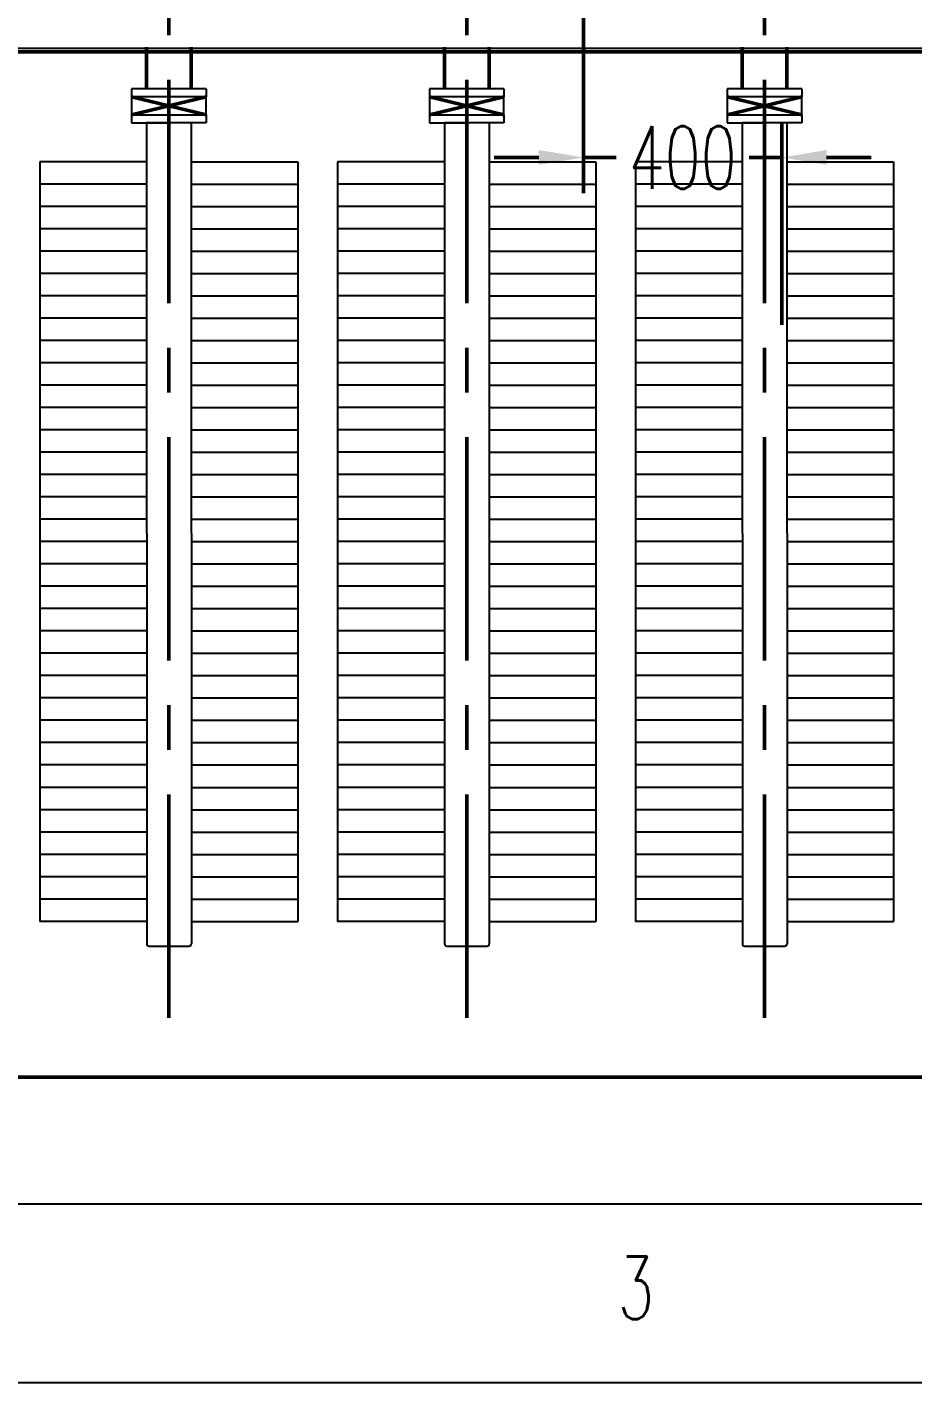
# Model space of a CAD drawing. Header units: millimetres. Extents: x 71406 to 93150, y 2492 to 17792.
# Drawn here: x 77543 to 79327, y 2582 to 5314 of the extents above; entities that cross this region are included whole.
import ezdxf

# ---------------------------------------------------------------- set-up
doc = ezdxf.new("R2010")
doc.units = ezdxf.units.MM
doc.header["$LTSCALE"] = 360
doc.linetypes.add('CENTER', pattern=[2, 1.25, -0.25, 0.25, -0.25])
doc.linetypes.add('DIVIDE', pattern=[1.25, 0.5, -0.25, 0, -0.25, 0, -0.25])
doc.layers.add('0粗实线层', color=7, linetype='Continuous', lineweight=50)
doc.layers.add('6标注层', color=3, linetype='Continuous', lineweight=25)
for name, color, linetype in [('2', 2, 'CENTER'), ('5', 3, 'Continuous'), ('6', 4, 'DIVIDE')]:
    doc.layers.add(name, color=color, linetype=linetype)
doc.styles.add('ROMANS', font='romans.shx', dxfattribs={"width": 0.67, "bigfont": 'bigfont.shx'})
doc.styles.add('TH_GBDIM', font='txt.shx', dxfattribs={"width": 0.67, "bigfont": 'hztxt.shx'})
doc.dimstyles.new('TH_GBDIM', dxfattribs={"dimscale": 36, "dimtxt": 3.5, "dimasz": 2.5, "dimexe": 2, "dimexo": 0, "dimgap": 1.5, "dimtad": 0, "dimtoh": 1, "dimdec": 1, "dimdsep": 46, "dimtxsty": 'TH_GBDIM', "dimcen": 2.5, "dimclrd": 3, "dimclre": 3, "dimclrt": 6, "dimadec": 0, "dimazin": 2, "dimtfac": 0.714286, "dimtdec": 1, "dimtmove": 0, "dimatfit": 3, "dimfxl": 2, "dimtzin": 0, "dimlwd": -1, "dimlwe": -1, "dimarcsym": 0})

# ---------------------------------------------------------------- blocks, each defined once
blk = doc.blocks.new('A$C480E185F')
at = {"color": 1, "linetype": 'CENTER'}
for p, q in [((-910, -3405.6), (-910, -1301)), ((-310, -3405.6), (-310, -1291)), ((290, -3405.6), (290, -1291))]:
    blk.add_line(p, q, dxfattribs=at)
at = {"color": 0}
for p, q in [((-955, -1450), (-955, -1534)), ((-865, -1450), (-865, -1534)), ((-355, -1450), (-355, -1534)), ((-265, -1450), (-265, -1534)), ((245, -1450), (245, -1534)), ((335, -1450), (335, -1534)), ((-835, -1550), (-985, -1586)), ((-985, -1550), (-835, -1586)), ((-835, -1550), (-985, -1586)), ((-985, -1550), (-835, -1586)), ((-835, -1550), (-985, -1586)), ((-985, -1550), (-835, -1586)), ((-835, -1550), (-985, -1586)), ((-985, -1550), (-835, -1586)), ((-235, -1550), (-385, -1586)), ((-385, -1550), (-235, -1586)), ((-235, -1550), (-385, -1586)), ((-385, -1550), (-235, -1586)), ((-235, -1550), (-385, -1586)), ((-385, -1550), (-235, -1586)), ((-235, -1550), (-385, -1586)), ((-385, -1550), (-235, -1586)), ((365, -1550), (215, -1586)), ((215, -1550), (365, -1586)), ((365, -1550), (215, -1586)), ((215, -1550), (365, -1586)), ((365, -1550), (215, -1586)), ((215, -1550), (365, -1586)), ((365, -1550), (215, -1586)), ((215, -1550), (365, -1586))]:
    blk.add_line(p, q, dxfattribs=at)
at = {"layer": '0粗实线层', "color": 0}
blk.add_line((-5267, -1459.5), (1647, -1459.5), dxfattribs=at)
at = {"layer": '5', "color": 0}
for p, q in [((-835, -1534), (-985, -1534)), ((-985, -1534), (-985, -1550)), ((-835, -1534), (-985, -1534)), ((-985, -1534), (-985, -1550)), ((-835, -1534), (-985, -1534)), ((-985, -1534), (-985, -1550)), ((-835, -1534), (-985, -1534)), ((-985, -1534), (-985, -1550)), ((-835, -1550), (-985, -1550)), ((-985, -1550), (-985, -1586)), ((-835, -1550), (-985, -1550)), ((-985, -1550), (-985, -1586)), ((-835, -1550), (-985, -1550)), ((-985, -1550), (-985, -1586)), ((-835, -1550), (-985, -1550)), ((-985, -1550), (-985, -1586)), ((-835, -1534), (-835, -1550)), ((-835, -1534), (-835, -1550)), ((-835, -1534), (-835, -1550)), ((-835, -1534), (-835, -1550)), ((-835, -1586), (-835, -1550)), ((-835, -1586), (-835, -1550)), ((-835, -1586), (-835, -1550)), ((-835, -1586), (-835, -1550)), ((-235, -1534), (-385, -1534)), ((-385, -1534), (-385, -1550)), ((-235, -1534), (-385, -1534)), ((-385, -1534), (-385, -1550)), ((-235, -1534), (-385, -1534)), ((-385, -1534), (-385, -1550)), ((-235, -1534), (-385, -1534)), ((-385, -1534), (-385, -1550)), ((-235, -1550), (-385, -1550)), ((-385, -1550), (-385, -1586)), ((-235, -1550), (-385, -1550)), ((-385, -1550), (-385, -1586)), ((-235, -1550), (-385, -1550)), ((-385, -1550), (-385, -1586)), ((-235, -1550), (-385, -1550)), ((-385, -1550), (-385, -1586)), ((-235, -1534), (-235, -1550)), ((-235, -1534), (-235, -1550)), ((-235, -1534), (-235, -1550)), ((-235, -1534), (-235, -1550)), ((-235, -1586), (-235, -1550)), ((-235, -1586), (-235, -1550)), ((-235, -1586), (-235, -1550)), ((-235, -1586), (-235, -1550)), ((365, -1534), (215, -1534)), ((215, -1534), (215, -1550)), ((365, -1534), (215, -1534)), ((215, -1534), (215, -1550)), ((365, -1534), (215, -1534)), ((215, -1534), (215, -1550)), ((365, -1534), (215, -1534)), ((215, -1534), (215, -1550)), ((365, -1550), (215, -1550)), ((215, -1550), (215, -1586)), ((365, -1550), (215, -1550)), ((215, -1550), (215, -1586)), ((365, -1550), (215, -1550)), ((215, -1550), (215, -1586)), ((365, -1550), (215, -1550)), ((215, -1550), (215, -1586)), ((365, -1534), (365, -1550)), ((365, -1534), (365, -1550)), ((365, -1534), (365, -1550)), ((365, -1534), (365, -1550)), ((365, -1586), (365, -1550)), ((365, -1586), (365, -1550)), ((365, -1586), (365, -1550)), ((365, -1586), (365, -1550)), ((-985, -1586), (-985, -1602)), ((-985, -1586), (-835, -1586)), ((-985, -1586), (-985, -1602)), ((-985, -1586), (-835, -1586)), ((-985, -1586), (-985, -1602)), ((-985, -1586), (-835, -1586)), ((-985, -1586), (-985, -1602)), ((-985, -1586), (-835, -1586)), ((-985, -1602), (-910, -1602)), ((-985, -1602), (-910, -1602)), ((-985, -1602), (-910, -1602)), ((-985, -1602), (-910, -1602)), ((-910, -1602), (-955, -1602)), ((-910, -1602), (-955, -1602)), ((-910, -1602), (-955, -1602)), ((-910, -1602), (-955, -1602)), ((-955, -1602), (-954.5, -3256)), ((-835, -1602), (-910, -1602)), ((-835, -1602), (-910, -1602)), ((-835, -1602), (-910, -1602)), ((-835, -1602), (-910, -1602)), ((-865, -1602), (-864.5, -3256)), ((-835, -1586), (-835, -1602)), ((-835, -1586), (-835, -1602)), ((-835, -1586), (-835, -1602)), ((-835, -1586), (-835, -1602)), ((-385, -1586), (-385, -1602)), ((-385, -1586), (-235, -1586)), ((-385, -1586), (-385, -1602)), ((-385, -1586), (-235, -1586)), ((-385, -1586), (-385, -1602)), ((-385, -1586), (-235, -1586)), ((-385, -1586), (-385, -1602)), ((-385, -1586), (-235, -1586)), ((-385, -1602), (-310, -1602)), ((-385, -1602), (-310, -1602)), ((-385, -1602), (-310, -1602)), ((-385, -1602), (-310, -1602)), ((-310, -1602), (-355, -1602)), ((-310, -1602), (-355, -1602)), ((-310, -1602), (-355, -1602)), ((-310, -1602), (-355, -1602)), ((-355, -1602), (-354.5, -3256)), ((-235, -1602), (-310, -1602)), ((-235, -1602), (-310, -1602)), ((-235, -1602), (-310, -1602)), ((-235, -1602), (-310, -1602)), ((-265, -1602), (-264.5, -3256)), ((-235, -1586), (-235, -1602)), ((-235, -1586), (-235, -1602)), ((-235, -1586), (-235, -1602)), ((-235, -1586), (-235, -1602)), ((215, -1586), (215, -1602)), ((215, -1586), (365, -1586)), ((215, -1586), (215, -1602)), ((215, -1586), (365, -1586)), ((215, -1586), (215, -1602)), ((215, -1586), (365, -1586)), ((215, -1586), (215, -1602)), ((215, -1586), (365, -1586)), ((215, -1602), (290, -1602)), ((215, -1602), (290, -1602)), ((215, -1602), (290, -1602)), ((215, -1602), (290, -1602)), ((290, -1602), (245, -1602)), ((290, -1602), (245, -1602)), ((290, -1602), (245, -1602)), ((290, -1602), (245, -1602)), ((245, -1602), (245.5, -3256)), ((365, -1602), (290, -1602)), ((365, -1602), (290, -1602)), ((365, -1602), (290, -1602)), ((365, -1602), (290, -1602)), ((335, -1602), (335.5, -3256)), ((365, -1586), (365, -1602)), ((365, -1586), (365, -1602)), ((365, -1586), (365, -1602)), ((365, -1586), (365, -1602)), ((-1170, -1681), (-1170, -3211)), ((-955, -1681), (-1170, -1681)), ((-865, -1681), (-650, -1681)), ((-650, -1681), (-650, -3211)), ((-570, -1681), (-570, -3211)), ((-355, -1681), (-570, -1681)), ((-265, -1681), (-50, -1681)), ((-50, -1681), (-50, -3211)), ((30, -1681), (30, -3211)), ((245, -1681), (30, -1681)), ((335, -1681), (550, -1681)), ((550, -1681), (550, -3211)), ((-955, -3211), (-1170, -3211)), ((-955, -3211), (-1170, -3211)), ((-955, -3211), (-1170, -3211)), ((-955, -3211), (-1170, -3211)), ((-955, -3211), (-1170, -3211)), ((-955, -3211), (-1170, -3211)), ((-955, -3211), (-1170, -3211)), ((-955, -3211), (-1170, -3211)), ((-955, -3211), (-1170, -3211)), ((-955, -3211), (-1170, -3211)), ((-955, -3211), (-1170, -3211)), ((-955, -3211), (-1170, -3211)), ((-955, -3211), (-1170, -3211)), ((-955, -3211), (-1170, -3211)), ((-955, -3211), (-1170, -3211)), ((-955, -3211), (-1170, -3211)), ((-865, -3211), (-650, -3211)), ((-865, -3211), (-650, -3211)), ((-865, -3211), (-650, -3211)), ((-865, -3211), (-650, -3211)), ((-865, -3211), (-650, -3211)), ((-865, -3211), (-650, -3211)), ((-865, -3211), (-650, -3211)), ((-865, -3211), (-650, -3211)), ((-865, -3211), (-650, -3211)), ((-865, -3211), (-650, -3211)), ((-865, -3211), (-650, -3211)), ((-865, -3211), (-650, -3211)), ((-865, -3211), (-650, -3211)), ((-865, -3211), (-650, -3211)), ((-865, -3211), (-650, -3211)), ((-865, -3211), (-650, -3211)), ((-355, -3211), (-570, -3211)), ((-355, -3211), (-570, -3211)), ((-355, -3211), (-570, -3211)), ((-355, -3211), (-570, -3211)), ((-355, -3211), (-570, -3211)), ((-355, -3211), (-570, -3211)), ((-355, -3211), (-570, -3211)), ((-355, -3211), (-570, -3211)), ((-355, -3211), (-570, -3211)), ((-355, -3211), (-570, -3211)), ((-355, -3211), (-570, -3211)), ((-355, -3211), (-570, -3211)), ((-355, -3211), (-570, -3211)), ((-355, -3211), (-570, -3211)), ((-355, -3211), (-570, -3211)), ((-355, -3211), (-570, -3211)), ((-265, -3211), (-50, -3211)), ((-265, -3211), (-50, -3211)), ((-265, -3211), (-50, -3211)), ((-265, -3211), (-50, -3211)), ((-265, -3211), (-50, -3211)), ((-265, -3211), (-50, -3211)), ((-265, -3211), (-50, -3211)), ((-265, -3211), (-50, -3211)), ((-265, -3211), (-50, -3211)), ((-265, -3211), (-50, -3211)), ((-265, -3211), (-50, -3211)), ((-265, -3211), (-50, -3211)), ((-265, -3211), (-50, -3211)), ((-265, -3211), (-50, -3211)), ((-265, -3211), (-50, -3211)), ((-265, -3211), (-50, -3211)), ((245, -3211), (30, -3211)), ((245, -3211), (30, -3211)), ((245, -3211), (30, -3211)), ((245, -3211), (30, -3211)), ((245, -3211), (30, -3211)), ((245, -3211), (30, -3211)), ((245, -3211), (30, -3211)), ((245, -3211), (30, -3211)), ((245, -3211), (30, -3211)), ((245, -3211), (30, -3211)), ((245, -3211), (30, -3211)), ((245, -3211), (30, -3211)), ((245, -3211), (30, -3211)), ((245, -3211), (30, -3211)), ((245, -3211), (30, -3211)), ((245, -3211), (30, -3211)), ((335, -3211), (550, -3211)), ((335, -3211), (550, -3211)), ((335, -3211), (550, -3211)), ((335, -3211), (550, -3211)), ((335, -3211), (550, -3211)), ((335, -3211), (550, -3211)), ((335, -3211), (550, -3211)), ((335, -3211), (550, -3211)), ((335, -3211), (550, -3211)), ((335, -3211), (550, -3211)), ((335, -3211), (550, -3211)), ((335, -3211), (550, -3211)), ((335, -3211), (550, -3211)), ((335, -3211), (550, -3211)), ((335, -3211), (550, -3211)), ((335, -3211), (550, -3211)), ((-949.5, -3261), (-869.5, -3261)), ((-349.5, -3261), (-269.5, -3261)), ((250.5, -3261), (330.5, -3261))]:
    blk.add_line(p, q, dxfattribs=at)
at = {"layer": '5', "color": 2}
for p, q in [((-955, -1726), (-1170, -1726)), ((-865, -1726), (-650, -1726)), ((-355, -1726), (-570, -1726)), ((-265, -1726), (-50, -1726)), ((245, -1726), (30, -1726)), ((335, -1726), (550, -1726)), ((-955, -1771), (-1170, -1771)), ((-865, -1771), (-650, -1771)), ((-355, -1771), (-570, -1771)), ((-265, -1771), (-50, -1771)), ((245, -1771), (30, -1771)), ((335, -1771), (550, -1771)), ((-955, -1816), (-1170, -1816)), ((-865, -1816), (-650, -1816)), ((-355, -1816), (-570, -1816)), ((-265, -1816), (-50, -1816)), ((245, -1816), (30, -1816)), ((335, -1816), (550, -1816)), ((-955, -1861), (-1170, -1861)), ((-865, -1861), (-650, -1861)), ((-355, -1861), (-570, -1861)), ((-265, -1861), (-50, -1861)), ((245, -1861), (30, -1861)), ((335, -1861), (550, -1861)), ((-955, -1906), (-1170, -1906)), ((-865, -1906), (-650, -1906)), ((-355, -1906), (-570, -1906)), ((-265, -1906), (-50, -1906)), ((245, -1906), (30, -1906)), ((335, -1906), (550, -1906)), ((-955, -1951), (-1170, -1951)), ((-865, -1951), (-650, -1951)), ((-355, -1951), (-570, -1951)), ((-265, -1951), (-50, -1951)), ((245, -1951), (30, -1951)), ((335, -1951), (550, -1951)), ((-955, -1996), (-1170, -1996)), ((-865, -1996), (-650, -1996)), ((-355, -1996), (-570, -1996)), ((-265, -1996), (-50, -1996)), ((245, -1996), (30, -1996)), ((335, -1996), (550, -1996)), ((-955, -2041), (-1170, -2041)), ((-865, -2041), (-650, -2041)), ((-355, -2041), (-570, -2041)), ((-265, -2041), (-50, -2041)), ((245, -2041), (30, -2041)), ((335, -2041), (550, -2041)), ((-955, -2086), (-1170, -2086)), ((-865, -2086), (-650, -2086)), ((-355, -2086), (-570, -2086)), ((-265, -2086), (-50, -2086)), ((245, -2086), (30, -2086)), ((335, -2086), (550, -2086)), ((-955, -2131), (-1170, -2131)), ((-865, -2131), (-650, -2131)), ((-355, -2131), (-570, -2131)), ((-265, -2131), (-50, -2131)), ((245, -2131), (30, -2131)), ((335, -2131), (550, -2131)), ((-955, -2176), (-1170, -2176)), ((-865, -2176), (-650, -2176)), ((-355, -2176), (-570, -2176)), ((-265, -2176), (-50, -2176)), ((245, -2176), (30, -2176)), ((335, -2176), (550, -2176)), ((-955, -2221), (-1170, -2221)), ((-865, -2221), (-650, -2221)), ((-355, -2221), (-570, -2221)), ((-265, -2221), (-50, -2221)), ((245, -2221), (30, -2221)), ((335, -2221), (550, -2221)), ((-955, -2266), (-1170, -2266)), ((-865, -2266), (-650, -2266)), ((-355, -2266), (-570, -2266)), ((-265, -2266), (-50, -2266)), ((245, -2266), (30, -2266)), ((335, -2266), (550, -2266)), ((-955, -2311), (-1170, -2311)), ((-865, -2311), (-650, -2311)), ((-355, -2311), (-570, -2311)), ((-265, -2311), (-50, -2311)), ((245, -2311), (30, -2311)), ((335, -2311), (550, -2311)), ((-955, -2356), (-1170, -2356)), ((-865, -2356), (-650, -2356)), ((-355, -2356), (-570, -2356)), ((-265, -2356), (-50, -2356)), ((245, -2356), (30, -2356)), ((335, -2356), (550, -2356)), ((-955, -2401), (-1170, -2401)), ((-955, -2401), (-1162.5, -2401)), ((-865, -2401), (-650, -2401)), ((-865, -2401), (-657.5, -2401)), ((-355, -2401), (-570, -2401)), ((-355, -2401), (-562.5, -2401)), ((-265, -2401), (-50, -2401)), ((-265, -2401), (-57.5, -2401)), ((245, -2401), (30, -2401)), ((245, -2401), (37.5, -2401)), ((335, -2401), (550, -2401)), ((335, -2401), (542.5, -2401)), ((-955, -2446), (-1170, -2446)), ((-955, -2446), (-1162.5, -2446)), ((-865, -2446), (-650, -2446)), ((-865, -2446), (-657.5, -2446)), ((-355, -2446), (-570, -2446)), ((-355, -2446), (-562.5, -2446)), ((-265, -2446), (-50, -2446)), ((-265, -2446), (-57.5, -2446)), ((245, -2446), (30, -2446)), ((245, -2446), (37.5, -2446)), ((335, -2446), (550, -2446)), ((335, -2446), (542.5, -2446)), ((-955, -2491), (-1170, -2491)), ((-955, -2491), (-1170, -2491)), ((-865, -2491), (-650, -2491)), ((-865, -2491), (-650, -2491)), ((-355, -2491), (-570, -2491)), ((-355, -2491), (-570, -2491)), ((-265, -2491), (-50, -2491)), ((-265, -2491), (-50, -2491)), ((245, -2491), (30, -2491)), ((245, -2491), (30, -2491)), ((335, -2491), (550, -2491)), ((335, -2491), (550, -2491)), ((-955, -2536), (-1170, -2536)), ((-955, -2536), (-1170, -2536)), ((-865, -2536), (-650, -2536)), ((-865, -2536), (-650, -2536)), ((-865, -2536), (-650, -2536)), ((-355, -2536), (-570, -2536)), ((-355, -2536), (-570, -2536)), ((-265, -2536), (-50, -2536)), ((-265, -2536), (-50, -2536)), ((-265, -2536), (-50, -2536)), ((245, -2536), (30, -2536)), ((245, -2536), (30, -2536)), ((335, -2536), (550, -2536)), ((335, -2536), (550, -2536)), ((335, -2536), (550, -2536)), ((-955, -2581), (-1170, -2581)), ((-955, -2581), (-1170, -2581)), ((-955, -2581), (-1170, -2581)), ((-955, -2581), (-1170, -2581)), ((-865, -2581), (-650, -2581)), ((-865, -2581), (-650, -2581)), ((-865, -2581), (-650, -2581)), ((-865, -2581), (-650, -2581)), ((-865, -2581), (-650, -2581)), ((-355, -2581), (-570, -2581)), ((-355, -2581), (-570, -2581)), ((-355, -2581), (-570, -2581)), ((-355, -2581), (-570, -2581)), ((-265, -2581), (-50, -2581)), ((-265, -2581), (-50, -2581)), ((-265, -2581), (-50, -2581)), ((-265, -2581), (-50, -2581)), ((-265, -2581), (-50, -2581)), ((245, -2581), (30, -2581)), ((245, -2581), (30, -2581)), ((245, -2581), (30, -2581)), ((245, -2581), (30, -2581)), ((335, -2581), (550, -2581)), ((335, -2581), (550, -2581)), ((335, -2581), (550, -2581)), ((335, -2581), (550, -2581)), ((335, -2581), (550, -2581)), ((-955, -2626), (-1170, -2626)), ((-955, -2626), (-1170, -2626)), ((-955, -2626), (-1170, -2626)), ((-955, -2626), (-1170, -2626)), ((-955, -2626), (-1170, -2626)), ((-955, -2626), (-1170, -2626)), ((-955, -2626), (-1170, -2626)), ((-865, -2626), (-650, -2626)), ((-865, -2626), (-650, -2626)), ((-865, -2626), (-650, -2626)), ((-865, -2626), (-650, -2626)), ((-865, -2626), (-650, -2626)), ((-865, -2626), (-650, -2626)), ((-865, -2626), (-650, -2626)), ((-355, -2626), (-570, -2626)), ((-355, -2626), (-570, -2626)), ((-355, -2626), (-570, -2626)), ((-355, -2626), (-570, -2626)), ((-355, -2626), (-570, -2626)), ((-355, -2626), (-570, -2626)), ((-355, -2626), (-570, -2626)), ((-265, -2626), (-50, -2626)), ((-265, -2626), (-50, -2626)), ((-265, -2626), (-50, -2626)), ((-265, -2626), (-50, -2626)), ((-265, -2626), (-50, -2626)), ((-265, -2626), (-50, -2626)), ((-265, -2626), (-50, -2626)), ((245, -2626), (30, -2626)), ((245, -2626), (30, -2626)), ((245, -2626), (30, -2626)), ((245, -2626), (30, -2626)), ((245, -2626), (30, -2626)), ((245, -2626), (30, -2626)), ((245, -2626), (30, -2626)), ((335, -2626), (550, -2626)), ((335, -2626), (550, -2626)), ((335, -2626), (550, -2626)), ((335, -2626), (550, -2626)), ((335, -2626), (550, -2626)), ((335, -2626), (550, -2626)), ((335, -2626), (550, -2626)), ((-955, -2671), (-1170, -2671)), ((-955, -2671), (-1170, -2671)), ((-955, -2671), (-1170, -2671)), ((-955, -2671), (-1170, -2671)), ((-865, -2671), (-650, -2671)), ((-865, -2671), (-650, -2671)), ((-865, -2671), (-650, -2671)), ((-865, -2671), (-650, -2671)), ((-865, -2671), (-650, -2671)), ((-355, -2671), (-570, -2671)), ((-355, -2671), (-570, -2671)), ((-355, -2671), (-570, -2671)), ((-355, -2671), (-570, -2671)), ((-265, -2671), (-50, -2671)), ((-265, -2671), (-50, -2671)), ((-265, -2671), (-50, -2671)), ((-265, -2671), (-50, -2671)), ((-265, -2671), (-50, -2671)), ((245, -2671), (30, -2671)), ((245, -2671), (30, -2671)), ((245, -2671), (30, -2671)), ((245, -2671), (30, -2671)), ((335, -2671), (550, -2671)), ((335, -2671), (550, -2671)), ((335, -2671), (550, -2671)), ((335, -2671), (550, -2671)), ((335, -2671), (550, -2671)), ((-955, -2716), (-1170, -2716)), ((-955, -2716), (-1170, -2716)), ((-955, -2716), (-1170, -2716)), ((-955, -2716), (-1170, -2716)), ((-955, -2716), (-1170, -2716)), ((-955, -2716), (-1170, -2716)), ((-955, -2716), (-1170, -2716)), ((-865, -2716), (-650, -2716)), ((-865, -2716), (-650, -2716)), ((-865, -2716), (-650, -2716)), ((-865, -2716), (-650, -2716)), ((-865, -2716), (-650, -2716)), ((-865, -2716), (-650, -2716)), ((-865, -2716), (-650, -2716)), ((-355, -2716), (-570, -2716)), ((-355, -2716), (-570, -2716)), ((-355, -2716), (-570, -2716)), ((-355, -2716), (-570, -2716)), ((-355, -2716), (-570, -2716)), ((-355, -2716), (-570, -2716)), ((-355, -2716), (-570, -2716)), ((-265, -2716), (-50, -2716)), ((-265, -2716), (-50, -2716)), ((-265, -2716), (-50, -2716)), ((-265, -2716), (-50, -2716)), ((-265, -2716), (-50, -2716)), ((-265, -2716), (-50, -2716)), ((-265, -2716), (-50, -2716)), ((245, -2716), (30, -2716)), ((245, -2716), (30, -2716)), ((245, -2716), (30, -2716)), ((245, -2716), (30, -2716)), ((245, -2716), (30, -2716)), ((245, -2716), (30, -2716)), ((245, -2716), (30, -2716)), ((335, -2716), (550, -2716)), ((335, -2716), (550, -2716)), ((335, -2716), (550, -2716)), ((335, -2716), (550, -2716)), ((335, -2716), (550, -2716)), ((335, -2716), (550, -2716)), ((335, -2716), (550, -2716)), ((-955, -2761), (-1170, -2761)), ((-955, -2761), (-1170, -2761)), ((-955, -2761), (-1170, -2761)), ((-955, -2761), (-1170, -2761)), ((-865, -2761), (-650, -2761)), ((-865, -2761), (-650, -2761)), ((-865, -2761), (-650, -2761)), ((-865, -2761), (-650, -2761)), ((-865, -2761), (-650, -2761)), ((-355, -2761), (-570, -2761)), ((-355, -2761), (-570, -2761)), ((-355, -2761), (-570, -2761)), ((-355, -2761), (-570, -2761)), ((-265, -2761), (-50, -2761)), ((-265, -2761), (-50, -2761)), ((-265, -2761), (-50, -2761)), ((-265, -2761), (-50, -2761)), ((-265, -2761), (-50, -2761)), ((245, -2761), (30, -2761)), ((245, -2761), (30, -2761)), ((245, -2761), (30, -2761)), ((245, -2761), (30, -2761)), ((335, -2761), (550, -2761)), ((335, -2761), (550, -2761)), ((335, -2761), (550, -2761)), ((335, -2761), (550, -2761)), ((335, -2761), (550, -2761)), ((-955, -2806), (-1170, -2806)), ((-955, -2806), (-1170, -2806)), ((-955, -2806), (-1170, -2806)), ((-955, -2806), (-1170, -2806)), ((-955, -2806), (-1170, -2806)), ((-955, -2806), (-1170, -2806)), ((-955, -2806), (-1170, -2806)), ((-865, -2806), (-650, -2806)), ((-865, -2806), (-650, -2806)), ((-865, -2806), (-650, -2806)), ((-865, -2806), (-650, -2806)), ((-865, -2806), (-650, -2806)), ((-865, -2806), (-650, -2806)), ((-865, -2806), (-650, -2806)), ((-355, -2806), (-570, -2806)), ((-355, -2806), (-570, -2806)), ((-355, -2806), (-570, -2806)), ((-355, -2806), (-570, -2806)), ((-355, -2806), (-570, -2806)), ((-355, -2806), (-570, -2806)), ((-355, -2806), (-570, -2806)), ((-265, -2806), (-50, -2806)), ((-265, -2806), (-50, -2806)), ((-265, -2806), (-50, -2806)), ((-265, -2806), (-50, -2806)), ((-265, -2806), (-50, -2806)), ((-265, -2806), (-50, -2806)), ((-265, -2806), (-50, -2806)), ((245, -2806), (30, -2806)), ((245, -2806), (30, -2806)), ((245, -2806), (30, -2806)), ((245, -2806), (30, -2806)), ((245, -2806), (30, -2806)), ((245, -2806), (30, -2806)), ((245, -2806), (30, -2806)), ((335, -2806), (550, -2806)), ((335, -2806), (550, -2806)), ((335, -2806), (550, -2806)), ((335, -2806), (550, -2806)), ((335, -2806), (550, -2806)), ((335, -2806), (550, -2806)), ((335, -2806), (550, -2806)), ((-955, -2851), (-1170, -2851)), ((-955, -2851), (-1170, -2851)), ((-955, -2851), (-1170, -2851)), ((-955, -2851), (-1170, -2851)), ((-955, -2851), (-1170, -2851)), ((-865, -2851), (-650, -2851)), ((-865, -2851), (-650, -2851)), ((-865, -2851), (-650, -2851)), ((-865, -2851), (-650, -2851)), ((-865, -2851), (-650, -2851)), ((-865, -2851), (-650, -2851)), ((-865, -2851), (-650, -2851)), ((-865, -2851), (-650, -2851)), ((-865, -2851), (-650, -2851)), ((-865, -2851), (-650, -2851)), ((-355, -2851), (-570, -2851)), ((-355, -2851), (-570, -2851)), ((-355, -2851), (-570, -2851)), ((-355, -2851), (-570, -2851)), ((-355, -2851), (-570, -2851)), ((-265, -2851), (-50, -2851)), ((-265, -2851), (-50, -2851)), ((-265, -2851), (-50, -2851)), ((-265, -2851), (-50, -2851)), ((-265, -2851), (-50, -2851)), ((-265, -2851), (-50, -2851)), ((-265, -2851), (-50, -2851)), ((-265, -2851), (-50, -2851)), ((-265, -2851), (-50, -2851)), ((-265, -2851), (-50, -2851)), ((245, -2851), (30, -2851)), ((245, -2851), (30, -2851)), ((245, -2851), (30, -2851)), ((245, -2851), (30, -2851)), ((245, -2851), (30, -2851)), ((335, -2851), (550, -2851)), ((335, -2851), (550, -2851)), ((335, -2851), (550, -2851)), ((335, -2851), (550, -2851)), ((335, -2851), (550, -2851)), ((335, -2851), (550, -2851)), ((335, -2851), (550, -2851)), ((335, -2851), (550, -2851)), ((335, -2851), (550, -2851)), ((335, -2851), (550, -2851)), ((-955, -2896), (-1170, -2896)), ((-955, -2896), (-1170, -2896)), ((-955, -2896), (-1170, -2896)), ((-955, -2896), (-1170, -2896)), ((-955, -2896), (-1170, -2896)), ((-955, -2896), (-1170, -2896)), ((-955, -2896), (-1170, -2896)), ((-955, -2896), (-1170, -2896)), ((-865, -2896), (-650, -2896)), ((-865, -2896), (-650, -2896)), ((-865, -2896), (-650, -2896)), ((-865, -2896), (-650, -2896)), ((-865, -2896), (-650, -2896)), ((-865, -2896), (-650, -2896)), ((-865, -2896), (-650, -2896)), ((-865, -2896), (-650, -2896)), ((-865, -2896), (-650, -2896)), ((-865, -2896), (-650, -2896)), ((-865, -2896), (-650, -2896)), ((-865, -2896), (-650, -2896)), ((-865, -2896), (-650, -2896)), ((-865, -2896), (-650, -2896)), ((-355, -2896), (-570, -2896)), ((-355, -2896), (-570, -2896)), ((-355, -2896), (-570, -2896)), ((-355, -2896), (-570, -2896)), ((-355, -2896), (-570, -2896)), ((-355, -2896), (-570, -2896)), ((-355, -2896), (-570, -2896)), ((-355, -2896), (-570, -2896)), ((-265, -2896), (-50, -2896)), ((-265, -2896), (-50, -2896)), ((-265, -2896), (-50, -2896)), ((-265, -2896), (-50, -2896)), ((-265, -2896), (-50, -2896)), ((-265, -2896), (-50, -2896)), ((-265, -2896), (-50, -2896)), ((-265, -2896), (-50, -2896)), ((-265, -2896), (-50, -2896)), ((-265, -2896), (-50, -2896)), ((-265, -2896), (-50, -2896)), ((-265, -2896), (-50, -2896)), ((-265, -2896), (-50, -2896)), ((-265, -2896), (-50, -2896)), ((245, -2896), (30, -2896)), ((245, -2896), (30, -2896)), ((245, -2896), (30, -2896)), ((245, -2896), (30, -2896)), ((245, -2896), (30, -2896)), ((245, -2896), (30, -2896)), ((245, -2896), (30, -2896)), ((245, -2896), (30, -2896)), ((335, -2896), (550, -2896)), ((335, -2896), (550, -2896)), ((335, -2896), (550, -2896)), ((335, -2896), (550, -2896)), ((335, -2896), (550, -2896)), ((335, -2896), (550, -2896)), ((335, -2896), (550, -2896)), ((335, -2896), (550, -2896)), ((335, -2896), (550, -2896)), ((335, -2896), (550, -2896)), ((335, -2896), (550, -2896)), ((335, -2896), (550, -2896)), ((335, -2896), (550, -2896)), ((335, -2896), (550, -2896)), ((-955, -2941), (-1170, -2941)), ((-955, -2941), (-1170, -2941)), ((-955, -2941), (-1170, -2941)), ((-955, -2941), (-1170, -2941)), ((-955, -2941), (-1170, -2941)), ((-865, -2941), (-650, -2941)), ((-865, -2941), (-650, -2941)), ((-865, -2941), (-650, -2941)), ((-865, -2941), (-650, -2941)), ((-865, -2941), (-650, -2941)), ((-865, -2941), (-650, -2941)), ((-865, -2941), (-650, -2941)), ((-865, -2941), (-650, -2941)), ((-865, -2941), (-650, -2941)), ((-865, -2941), (-650, -2941)), ((-355, -2941), (-570, -2941)), ((-355, -2941), (-570, -2941)), ((-355, -2941), (-570, -2941)), ((-355, -2941), (-570, -2941)), ((-355, -2941), (-570, -2941)), ((-265, -2941), (-50, -2941)), ((-265, -2941), (-50, -2941)), ((-265, -2941), (-50, -2941)), ((-265, -2941), (-50, -2941)), ((-265, -2941), (-50, -2941)), ((-265, -2941), (-50, -2941)), ((-265, -2941), (-50, -2941)), ((-265, -2941), (-50, -2941)), ((-265, -2941), (-50, -2941)), ((-265, -2941), (-50, -2941)), ((245, -2941), (30, -2941)), ((245, -2941), (30, -2941)), ((245, -2941), (30, -2941)), ((245, -2941), (30, -2941)), ((245, -2941), (30, -2941)), ((335, -2941), (550, -2941)), ((335, -2941), (550, -2941)), ((335, -2941), (550, -2941)), ((335, -2941), (550, -2941)), ((335, -2941), (550, -2941)), ((335, -2941), (550, -2941)), ((335, -2941), (550, -2941)), ((335, -2941), (550, -2941)), ((335, -2941), (550, -2941)), ((335, -2941), (550, -2941)), ((-955, -2986), (-1170, -2986)), ((-955, -2986), (-1170, -2986)), ((-955, -2986), (-1170, -2986)), ((-955, -2986), (-1170, -2986)), ((-955, -2986), (-1170, -2986)), ((-955, -2986), (-1170, -2986)), ((-955, -2986), (-1170, -2986)), ((-955, -2986), (-1170, -2986)), ((-865, -2986), (-650, -2986)), ((-865, -2986), (-650, -2986)), ((-865, -2986), (-650, -2986)), ((-865, -2986), (-650, -2986)), ((-865, -2986), (-650, -2986)), ((-865, -2986), (-650, -2986)), ((-865, -2986), (-650, -2986)), ((-865, -2986), (-650, -2986)), ((-865, -2986), (-650, -2986)), ((-865, -2986), (-650, -2986)), ((-865, -2986), (-650, -2986)), ((-865, -2986), (-650, -2986)), ((-865, -2986), (-650, -2986)), ((-865, -2986), (-650, -2986)), ((-355, -2986), (-570, -2986)), ((-355, -2986), (-570, -2986)), ((-355, -2986), (-570, -2986)), ((-355, -2986), (-570, -2986)), ((-355, -2986), (-570, -2986)), ((-355, -2986), (-570, -2986)), ((-355, -2986), (-570, -2986)), ((-355, -2986), (-570, -2986)), ((-265, -2986), (-50, -2986)), ((-265, -2986), (-50, -2986)), ((-265, -2986), (-50, -2986)), ((-265, -2986), (-50, -2986)), ((-265, -2986), (-50, -2986)), ((-265, -2986), (-50, -2986)), ((-265, -2986), (-50, -2986)), ((-265, -2986), (-50, -2986)), ((-265, -2986), (-50, -2986)), ((-265, -2986), (-50, -2986)), ((-265, -2986), (-50, -2986)), ((-265, -2986), (-50, -2986)), ((-265, -2986), (-50, -2986)), ((-265, -2986), (-50, -2986)), ((245, -2986), (30, -2986)), ((245, -2986), (30, -2986)), ((245, -2986), (30, -2986)), ((245, -2986), (30, -2986)), ((245, -2986), (30, -2986)), ((245, -2986), (30, -2986)), ((245, -2986), (30, -2986)), ((245, -2986), (30, -2986)), ((335, -2986), (550, -2986)), ((335, -2986), (550, -2986)), ((335, -2986), (550, -2986)), ((335, -2986), (550, -2986)), ((335, -2986), (550, -2986)), ((335, -2986), (550, -2986)), ((335, -2986), (550, -2986)), ((335, -2986), (550, -2986)), ((335, -2986), (550, -2986)), ((335, -2986), (550, -2986)), ((335, -2986), (550, -2986)), ((335, -2986), (550, -2986)), ((335, -2986), (550, -2986)), ((335, -2986), (550, -2986)), ((-955, -3031), (-1170, -3031)), ((-955, -3031), (-1170, -3031)), ((-955, -3031), (-1170, -3031)), ((-955, -3031), (-1170, -3031)), ((-955, -3031), (-1170, -3031)), ((-955, -3031), (-1170, -3031)), ((-955, -3031), (-1170, -3031)), ((-955, -3031), (-1170, -3031)), ((-955, -3031), (-1170, -3031)), ((-955, -3031), (-1170, -3031)), ((-865, -3031), (-650, -3031)), ((-865, -3031), (-650, -3031)), ((-865, -3031), (-650, -3031)), ((-865, -3031), (-650, -3031)), ((-865, -3031), (-650, -3031)), ((-865, -3031), (-650, -3031)), ((-865, -3031), (-650, -3031)), ((-865, -3031), (-650, -3031)), ((-865, -3031), (-650, -3031)), ((-865, -3031), (-650, -3031)), ((-355, -3031), (-570, -3031)), ((-355, -3031), (-570, -3031)), ((-355, -3031), (-570, -3031)), ((-355, -3031), (-570, -3031)), ((-355, -3031), (-570, -3031)), ((-355, -3031), (-570, -3031)), ((-355, -3031), (-570, -3031)), ((-355, -3031), (-570, -3031)), ((-355, -3031), (-570, -3031)), ((-355, -3031), (-570, -3031)), ((-265, -3031), (-50, -3031)), ((-265, -3031), (-50, -3031)), ((-265, -3031), (-50, -3031)), ((-265, -3031), (-50, -3031)), ((-265, -3031), (-50, -3031)), ((-265, -3031), (-50, -3031)), ((-265, -3031), (-50, -3031)), ((-265, -3031), (-50, -3031)), ((-265, -3031), (-50, -3031)), ((-265, -3031), (-50, -3031)), ((245, -3031), (30, -3031)), ((245, -3031), (30, -3031)), ((245, -3031), (30, -3031)), ((245, -3031), (30, -3031)), ((245, -3031), (30, -3031)), ((245, -3031), (30, -3031)), ((245, -3031), (30, -3031)), ((245, -3031), (30, -3031)), ((245, -3031), (30, -3031)), ((245, -3031), (30, -3031)), ((335, -3031), (550, -3031)), ((335, -3031), (550, -3031)), ((335, -3031), (550, -3031)), ((335, -3031), (550, -3031)), ((335, -3031), (550, -3031)), ((335, -3031), (550, -3031)), ((335, -3031), (550, -3031)), ((335, -3031), (550, -3031)), ((335, -3031), (550, -3031)), ((335, -3031), (550, -3031)), ((-955, -3076), (-1170, -3076)), ((-955, -3076), (-1170, -3076)), ((-955, -3076), (-1170, -3076)), ((-955, -3076), (-1170, -3076)), ((-955, -3076), (-1170, -3076)), ((-955, -3076), (-1170, -3076)), ((-955, -3076), (-1170, -3076)), ((-955, -3076), (-1170, -3076)), ((-955, -3076), (-1170, -3076)), ((-955, -3076), (-1170, -3076)), ((-865, -3076), (-650, -3076)), ((-865, -3076), (-650, -3076)), ((-865, -3076), (-650, -3076)), ((-865, -3076), (-650, -3076)), ((-865, -3076), (-650, -3076)), ((-865, -3076), (-650, -3076)), ((-865, -3076), (-650, -3076)), ((-865, -3076), (-650, -3076)), ((-865, -3076), (-650, -3076)), ((-865, -3076), (-650, -3076)), ((-355, -3076), (-570, -3076)), ((-355, -3076), (-570, -3076)), ((-355, -3076), (-570, -3076)), ((-355, -3076), (-570, -3076)), ((-355, -3076), (-570, -3076)), ((-355, -3076), (-570, -3076)), ((-355, -3076), (-570, -3076)), ((-355, -3076), (-570, -3076)), ((-355, -3076), (-570, -3076)), ((-355, -3076), (-570, -3076)), ((-265, -3076), (-50, -3076)), ((-265, -3076), (-50, -3076)), ((-265, -3076), (-50, -3076)), ((-265, -3076), (-50, -3076)), ((-265, -3076), (-50, -3076)), ((-265, -3076), (-50, -3076)), ((-265, -3076), (-50, -3076)), ((-265, -3076), (-50, -3076)), ((-265, -3076), (-50, -3076)), ((-265, -3076), (-50, -3076)), ((245, -3076), (30, -3076)), ((245, -3076), (30, -3076)), ((245, -3076), (30, -3076)), ((245, -3076), (30, -3076)), ((245, -3076), (30, -3076)), ((245, -3076), (30, -3076)), ((245, -3076), (30, -3076)), ((245, -3076), (30, -3076)), ((245, -3076), (30, -3076)), ((245, -3076), (30, -3076)), ((335, -3076), (550, -3076)), ((335, -3076), (550, -3076)), ((335, -3076), (550, -3076)), ((335, -3076), (550, -3076)), ((335, -3076), (550, -3076)), ((335, -3076), (550, -3076)), ((335, -3076), (550, -3076)), ((335, -3076), (550, -3076)), ((335, -3076), (550, -3076)), ((335, -3076), (550, -3076)), ((-955, -3121), (-1170, -3121)), ((-955, -3121), (-1170, -3121)), ((-955, -3121), (-1170, -3121)), ((-955, -3121), (-1170, -3121)), ((-955, -3121), (-1170, -3121)), ((-955, -3121), (-1170, -3121)), ((-955, -3121), (-1170, -3121)), ((-955, -3121), (-1170, -3121)), ((-955, -3121), (-1170, -3121)), ((-955, -3121), (-1170, -3121)), ((-865, -3121), (-650, -3121)), ((-865, -3121), (-650, -3121)), ((-865, -3121), (-650, -3121)), ((-865, -3121), (-650, -3121)), ((-865, -3121), (-650, -3121)), ((-865, -3121), (-650, -3121)), ((-865, -3121), (-650, -3121)), ((-865, -3121), (-650, -3121)), ((-865, -3121), (-650, -3121)), ((-865, -3121), (-650, -3121)), ((-355, -3121), (-570, -3121)), ((-355, -3121), (-570, -3121)), ((-355, -3121), (-570, -3121)), ((-355, -3121), (-570, -3121)), ((-355, -3121), (-570, -3121)), ((-355, -3121), (-570, -3121)), ((-355, -3121), (-570, -3121)), ((-355, -3121), (-570, -3121)), ((-355, -3121), (-570, -3121)), ((-355, -3121), (-570, -3121)), ((-265, -3121), (-50, -3121)), ((-265, -3121), (-50, -3121)), ((-265, -3121), (-50, -3121)), ((-265, -3121), (-50, -3121)), ((-265, -3121), (-50, -3121)), ((-265, -3121), (-50, -3121)), ((-265, -3121), (-50, -3121)), ((-265, -3121), (-50, -3121)), ((-265, -3121), (-50, -3121)), ((-265, -3121), (-50, -3121)), ((245, -3121), (30, -3121)), ((245, -3121), (30, -3121)), ((245, -3121), (30, -3121)), ((245, -3121), (30, -3121)), ((245, -3121), (30, -3121)), ((245, -3121), (30, -3121)), ((245, -3121), (30, -3121)), ((245, -3121), (30, -3121)), ((245, -3121), (30, -3121)), ((245, -3121), (30, -3121)), ((335, -3121), (550, -3121)), ((335, -3121), (550, -3121)), ((335, -3121), (550, -3121)), ((335, -3121), (550, -3121)), ((335, -3121), (550, -3121)), ((335, -3121), (550, -3121)), ((335, -3121), (550, -3121)), ((335, -3121), (550, -3121)), ((335, -3121), (550, -3121)), ((335, -3121), (550, -3121)), ((-955, -3166), (-1170, -3166)), ((-955, -3166), (-1170, -3166)), ((-955, -3166), (-1170, -3166)), ((-955, -3166), (-1170, -3166)), ((-955, -3166), (-1170, -3166)), ((-955, -3166), (-1170, -3166)), ((-955, -3166), (-1170, -3166)), ((-955, -3166), (-1170, -3166)), ((-955, -3166), (-1170, -3166)), ((-955, -3166), (-1170, -3166)), ((-865, -3166), (-650, -3166)), ((-865, -3166), (-650, -3166)), ((-865, -3166), (-650, -3166)), ((-865, -3166), (-650, -3166)), ((-865, -3166), (-650, -3166)), ((-865, -3166), (-650, -3166)), ((-865, -3166), (-650, -3166)), ((-865, -3166), (-650, -3166)), ((-865, -3166), (-650, -3166)), ((-865, -3166), (-650, -3166)), ((-355, -3166), (-570, -3166)), ((-355, -3166), (-570, -3166)), ((-355, -3166), (-570, -3166)), ((-355, -3166), (-570, -3166)), ((-355, -3166), (-570, -3166)), ((-355, -3166), (-570, -3166)), ((-355, -3166), (-570, -3166)), ((-355, -3166), (-570, -3166)), ((-355, -3166), (-570, -3166)), ((-355, -3166), (-570, -3166)), ((-265, -3166), (-50, -3166)), ((-265, -3166), (-50, -3166)), ((-265, -3166), (-50, -3166)), ((-265, -3166), (-50, -3166)), ((-265, -3166), (-50, -3166)), ((-265, -3166), (-50, -3166)), ((-265, -3166), (-50, -3166)), ((-265, -3166), (-50, -3166)), ((-265, -3166), (-50, -3166)), ((-265, -3166), (-50, -3166)), ((245, -3166), (30, -3166)), ((245, -3166), (30, -3166)), ((245, -3166), (30, -3166)), ((245, -3166), (30, -3166)), ((245, -3166), (30, -3166)), ((245, -3166), (30, -3166)), ((245, -3166), (30, -3166)), ((245, -3166), (30, -3166)), ((245, -3166), (30, -3166)), ((245, -3166), (30, -3166)), ((335, -3166), (550, -3166)), ((335, -3166), (550, -3166)), ((335, -3166), (550, -3166)), ((335, -3166), (550, -3166)), ((335, -3166), (550, -3166)), ((335, -3166), (550, -3166)), ((335, -3166), (550, -3166)), ((335, -3166), (550, -3166)), ((335, -3166), (550, -3166)), ((335, -3166), (550, -3166))]:
    blk.add_line(p, q, dxfattribs=at)
at = {"layer": '5', "color": 0}
for centre, start, end in [((-949.5, -3256), 180, 270), ((-869.5, -3256), 270, 0), ((-349.5, -3256), 180, 270), ((-269.5, -3256), 270, 0), ((250.5, -3256), 180, 270), ((330.5, -3256), 270, 0)]:
    blk.add_arc(centre, 5, start, end, dxfattribs=at)
at = {"layer": '6', "color": 6, "linetype": 'ByBlock'}
blk.add_line((-2387, -1451.5), (1647, -1451.5), dxfattribs=at)
blk = doc.blocks.new('*D884')
at = {"layer": '0粗实线层', "color": 3, "transparency": 16777216}
for p, q in [((78663.4, 7542.3), (78663.4, 4979.3)), ((79063.4, 4713.8), (79063.4, 5123.3)), ((78573.4, 5051.3), (78483.4, 5051.3)), ((78663.4, 5051.3), (78729.1, 5051.3)), ((79063.4, 5051.3), (78997.6, 5051.3)), ((79153.4, 5051.3), (79243.4, 5051.3))]:
    blk.add_line(p, q, dxfattribs=at)
for points in [[(78573.4, 5066.3), (78573.4, 5036.3), (78663.4, 5051.3)], [(79153.4, 5066.3), (79153.4, 5036.3), (79063.4, 5051.3)]]:
    blk.add_solid(points, dxfattribs=at)
at = {"layer": 'Defpoints', "color": 0, "transparency": 16777216}
for p in [(78663.4, 7542.3), (79063.4, 5051.3), (79063.4, 4713.8)]:
    blk.add_point(p, dxfattribs=at)
at = {"layer": '0粗实线层', "color": 6, "transparency": 16777216, "insert": (78863.4, 5051.3), "char_height": 126, "attachment_point": 5, "style": 'TH_GBDIM'}
blk.add_mtext('400', dxfattribs=at)
blk = doc.blocks.new('*D895')
at = {"layer": '0粗实线层', "color": 3, "transparency": 16777216}
for p, q in [((81169, 8504.7), (81169, 3126.7)), ((73368.4, 3512.3), (73368.4, 3126.7)), ((73458.4, 3198.7), (77081, 3198.7)), ((81079, 3198.7), (77456.4, 3198.7))]:
    blk.add_line(p, q, dxfattribs=at)
for points in [[(73458.4, 3213.7), (73458.4, 3183.7), (73368.4, 3198.7)], [(81079, 3213.7), (81079, 3183.7), (81169, 3198.7)]]:
    blk.add_solid(points, dxfattribs=at)
at = {"layer": 'Defpoints', "color": 0, "transparency": 16777216}
for p in [(81169, 8504.7), (73368.4, 3512.3), (81169, 3198.7)]:
    blk.add_point(p, dxfattribs=at)
at = {"layer": '0粗实线层', "color": 6, "transparency": 16777216, "insert": (77268.7, 3198.7), "char_height": 126, "attachment_point": 5, "style": 'TH_GBDIM'}
blk.add_mtext('7801', dxfattribs=at)

msp = doc.modelspace()

# ---------------------------------------------------------------- linework, layer by layer
at = {"layer": '2', "linetype": 'ByBlock'}
msp.add_line((92610.159, 2942.468), (72486.159, 2942.468), dxfattribs=at)
at = {"layer": '6标注层', "linetype": 'ByBlock'}
msp.add_line((92970.159, 2582.468), (71586.159, 2582.468), dxfattribs=at)

# ---------------------------------------------------------------- block references
at = {"layer": '0粗实线层'}
msp.add_blockref('A$C480E185F', (78738.351, 6723.295), dxfattribs=at)

# ---------------------------------------------------------------- texts
at = {"layer": '6标注层', "linetype": 'ByBlock', "style": 'ROMANS', "width": 0.67}
msp.add_text('3', height=126, dxfattribs=at).set_placement((78732.998, 2710.801))

# ---------------------------------------------------------------- dimensions: what is measured, and where the dimension line sits
at = {"layer": '0粗实线层'}
dim = msp.add_linear_dim(base=(81169.047, 3198.735), p1=(73368.351, 3512.295), p2=(81169.047, 8504.744), dimstyle='TH_GBDIM', override={"dimdec": 0}, dxfattribs=at)
dim.commit()
dim.dimension.update_dxf_attribs({"geometry": '*D895', "text_midpoint": (77268.699, 3198.735)})
dim = msp.add_linear_dim(base=(79063.351, 5051.267), p1=(78663.351, 7542.292), p2=(79063.351, 4713.771), dimstyle='TH_GBDIM', dxfattribs=at)
dim.commit()
dim.dimension.update_dxf_attribs({"geometry": '*D884', "text_midpoint": (78863.351, 5051.267), "dimtype": 160})

doc.saveas('drawing.dxf')
